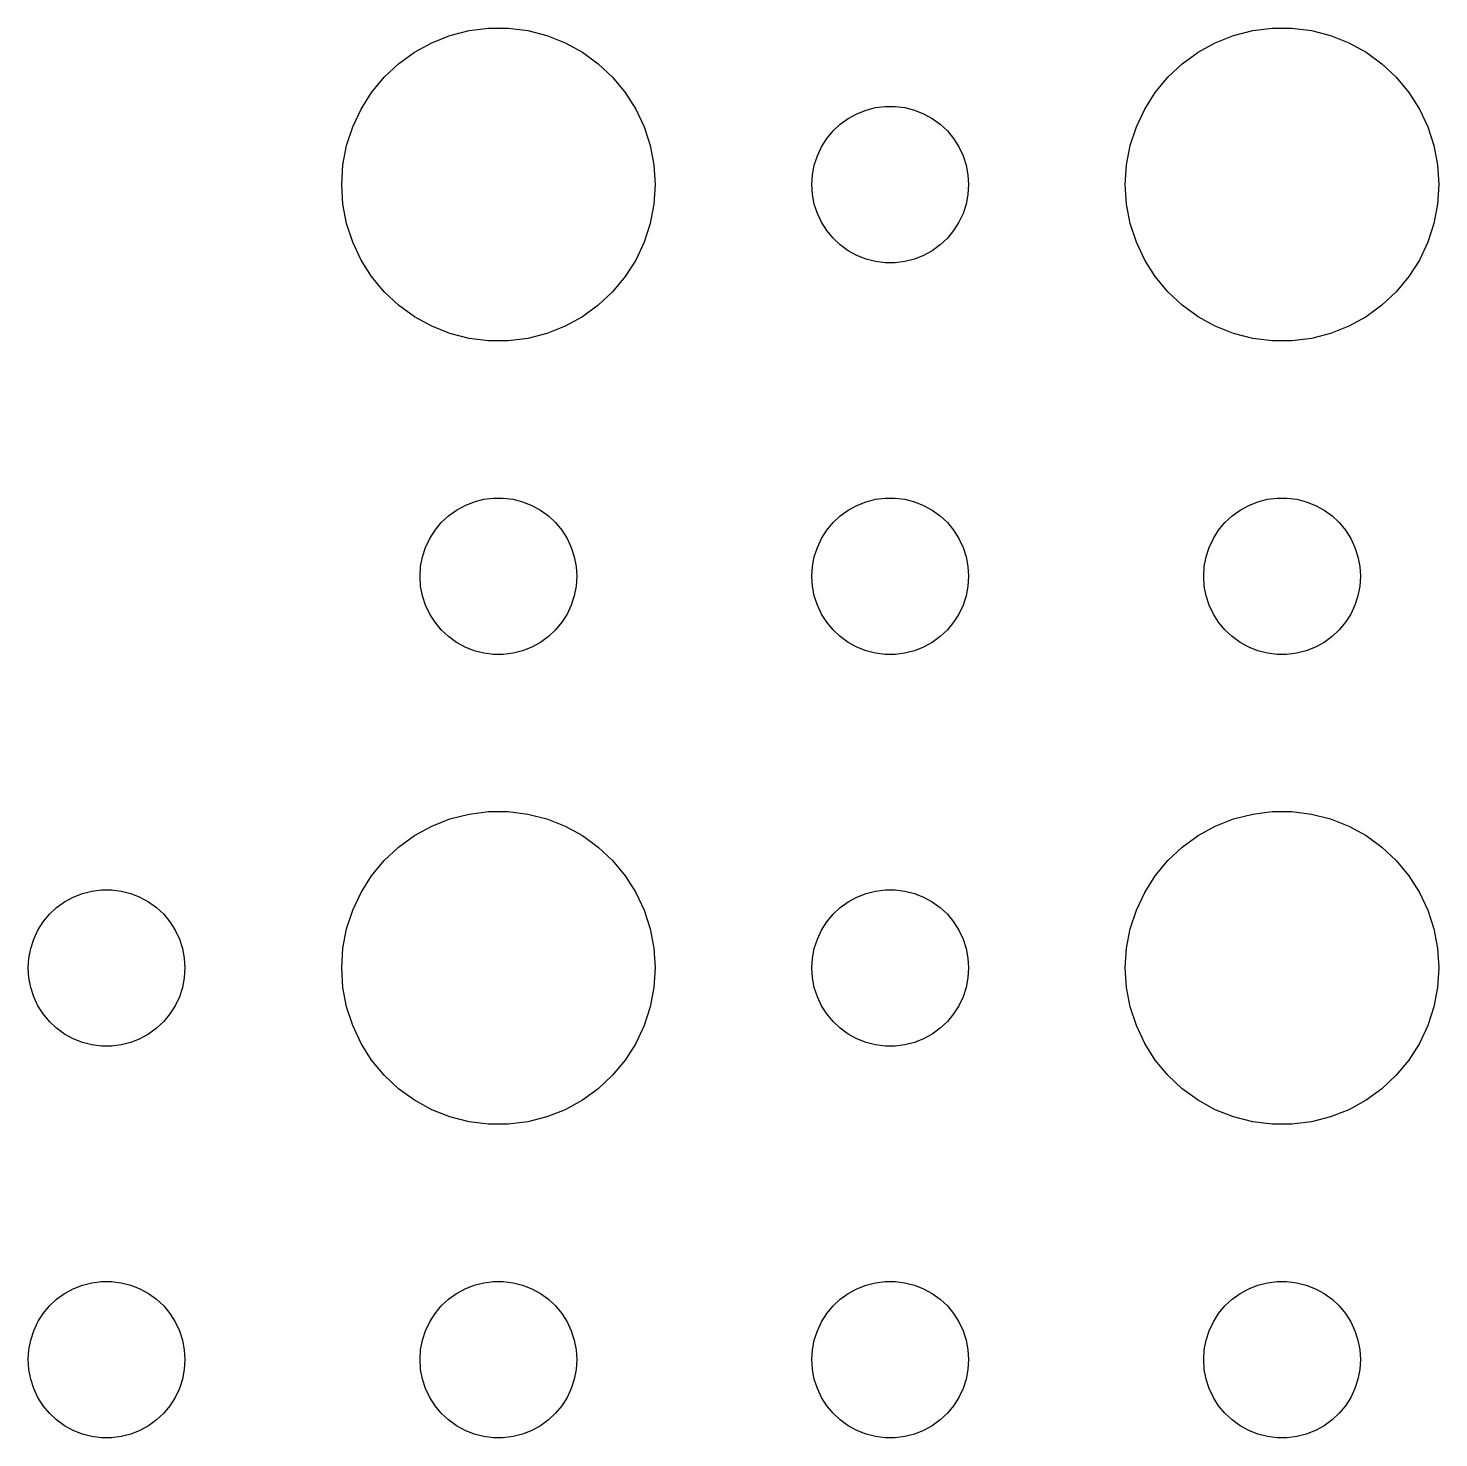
# Model space of a CAD drawing. Header units: metres. Extents: x -69 to 69, y 41 to 289.
# Drawn here: x 6 to 33, y 196 to 222.99 of the extents above; entities that cross this region are included whole.
import ezdxf

# ---------------------------------------------------------------- set-up
doc = ezdxf.new("R2010")
doc.units = ezdxf.units.M

msp = doc.modelspace()

# ---------------------------------------------------------------- linework, layer by layer
for p, q in [((13.7227, 222.714), (14.0729, 222.853)), ((14.0729, 222.853), (14.4379, 222.947)), ((14.4379, 222.947), (14.8116, 222.994)), ((14.8116, 222.994), (15.1884, 222.994)), ((15.1884, 222.994), (15.5621, 222.947)), ((15.5621, 222.947), (15.927, 222.853)), ((15.927, 222.853), (16.2773, 222.714)), ((28.7227, 222.714), (29.0729, 222.853)), ((29.0729, 222.853), (29.4379, 222.947)), ((29.4379, 222.947), (29.8116, 222.994)), ((29.8116, 222.994), (30.1884, 222.994)), ((30.1884, 222.994), (30.5621, 222.947)), ((30.5621, 222.947), (30.927, 222.853)), ((30.927, 222.853), (31.2773, 222.714)), ((13.0877, 222.312), (13.3925, 222.533)), ((13.3925, 222.533), (13.7227, 222.714)), ((16.2773, 222.714), (16.6075, 222.533)), ((16.6075, 222.533), (16.9123, 222.312)), ((28.0877, 222.312), (28.3925, 222.533)), ((28.3925, 222.533), (28.7227, 222.714)), ((31.2773, 222.714), (31.6075, 222.533)), ((31.6075, 222.533), (31.9123, 222.312)), ((12.8131, 222.054), (13.0877, 222.312)), ((16.9123, 222.312), (17.1869, 222.054)), ((27.8131, 222.054), (28.0877, 222.312)), ((31.9123, 222.312), (32.1869, 222.054)), ((12.5729, 221.763), (12.8131, 222.054)), ((17.1869, 222.054), (17.427, 221.763)), ((27.5729, 221.763), (27.8131, 222.054)), ((32.1869, 222.054), (32.427, 221.763)), ((12.3711, 221.445), (12.5729, 221.763)), ((17.427, 221.763), (17.6289, 221.445)), ((27.3711, 221.445), (27.5729, 221.763)), ((32.427, 221.763), (32.6289, 221.445)), ((12.2107, 221.104), (12.3711, 221.445)), ((17.6289, 221.445), (17.7893, 221.104)), ((21.8613, 221.357), (22.0365, 221.427)), ((22.0365, 221.427), (22.2189, 221.473)), ((22.2189, 221.473), (22.4058, 221.497)), ((22.4058, 221.497), (22.5942, 221.497)), ((22.5942, 221.497), (22.7811, 221.473)), ((22.7811, 221.473), (22.9635, 221.427)), ((22.9635, 221.427), (23.1387, 221.357)), ((27.2107, 221.104), (27.3711, 221.445)), ((32.6289, 221.445), (32.7893, 221.104)), ((21.4065, 221.027), (21.5439, 221.156)), ((21.5439, 221.156), (21.6963, 221.266)), ((21.6963, 221.266), (21.8613, 221.357)), ((23.1387, 221.357), (23.3037, 221.266)), ((23.3037, 221.266), (23.4561, 221.156)), ((23.4561, 221.156), (23.5934, 221.027)), ((12.0942, 220.746), (12.2107, 221.104)), ((17.7893, 221.104), (17.9057, 220.746)), ((21.1855, 220.723), (21.2865, 220.882)), ((21.2865, 220.882), (21.4065, 221.027)), ((23.5934, 221.027), (23.7135, 220.882)), ((23.7135, 220.882), (23.8145, 220.723)), ((27.0942, 220.746), (27.2107, 221.104)), ((32.7893, 221.104), (32.9057, 220.746)), ((12.0237, 220.376), (12.0942, 220.746)), ((17.9057, 220.746), (17.9763, 220.376)), ((21.1053, 220.552), (21.1855, 220.723)), ((23.8145, 220.723), (23.8947, 220.552)), ((27.0237, 220.376), (27.0942, 220.746)), ((32.9057, 220.746), (32.9763, 220.376)), ((12, 220), (12.0237, 220.376)), ((17.9763, 220.376), (18, 220)), ((21.0118, 220.188), (21.0471, 220.373)), ((21.0471, 220.373), (21.1053, 220.552)), ((23.8947, 220.552), (23.9529, 220.373)), ((23.9529, 220.373), (23.9882, 220.188)), ((27, 220), (27.0237, 220.376)), ((32.9763, 220.376), (33, 220)), ((21, 220), (21.0118, 220.188)), ((23.9882, 220.188), (24, 220)), ((12.0237, 219.624), (12, 220)), ((18, 220), (17.9763, 219.624)), ((21.0118, 219.812), (21, 220)), ((21.0471, 219.627), (21.0118, 219.812)), ((23.9882, 219.812), (23.9529, 219.627)), ((24, 220), (23.9882, 219.812)), ((27.0237, 219.624), (27, 220)), ((33, 220), (32.9763, 219.624)), ((12.0942, 219.254), (12.0237, 219.624)), ((17.9763, 219.624), (17.9057, 219.254)), ((21.1053, 219.448), (21.0471, 219.627)), ((23.9529, 219.627), (23.8947, 219.448)), ((27.0942, 219.254), (27.0237, 219.624)), ((32.9763, 219.624), (32.9057, 219.254)), ((12.2107, 218.896), (12.0942, 219.254)), ((17.9057, 219.254), (17.7893, 218.896)), ((21.1855, 219.277), (21.1053, 219.448)), ((21.2865, 219.118), (21.1855, 219.277)), ((23.8145, 219.277), (23.7135, 219.118)), ((23.8947, 219.448), (23.8145, 219.277)), ((27.2107, 218.896), (27.0942, 219.254)), ((32.9057, 219.254), (32.7893, 218.896)), ((21.4065, 218.973), (21.2865, 219.118)), ((21.5439, 218.844), (21.4065, 218.973)), ((23.5934, 218.973), (23.4561, 218.844)), ((23.7135, 219.118), (23.5934, 218.973)), ((12.3711, 218.555), (12.2107, 218.896)), ((17.7893, 218.896), (17.6289, 218.555)), ((21.6963, 218.734), (21.5439, 218.844)), ((21.8613, 218.643), (21.6963, 218.734)), ((23.3037, 218.734), (23.1387, 218.643)), ((23.4561, 218.844), (23.3037, 218.734)), ((27.3711, 218.555), (27.2107, 218.896)), ((32.7893, 218.896), (32.6289, 218.555)), ((12.5729, 218.237), (12.3711, 218.555)), ((17.6289, 218.555), (17.427, 218.237)), ((22.0365, 218.573), (21.8613, 218.643)), ((22.2189, 218.527), (22.0365, 218.573)), ((22.4058, 218.503), (22.2189, 218.527)), ((22.5942, 218.503), (22.4058, 218.503)), ((22.7811, 218.527), (22.5942, 218.503)), ((22.9635, 218.573), (22.7811, 218.527)), ((23.1387, 218.643), (22.9635, 218.573)), ((27.5729, 218.237), (27.3711, 218.555)), ((32.6289, 218.555), (32.427, 218.237)), ((12.8131, 217.946), (12.5729, 218.237)), ((17.427, 218.237), (17.1869, 217.946)), ((27.8131, 217.946), (27.5729, 218.237)), ((32.427, 218.237), (32.1869, 217.946)), ((13.0877, 217.688), (12.8131, 217.946)), ((17.1869, 217.946), (16.9123, 217.688)), ((28.0877, 217.688), (27.8131, 217.946)), ((32.1869, 217.946), (31.9123, 217.688)), ((13.3925, 217.467), (13.0877, 217.688)), ((16.9123, 217.688), (16.6075, 217.467)), ((28.3925, 217.467), (28.0877, 217.688)), ((31.9123, 217.688), (31.6075, 217.467)), ((13.7227, 217.286), (13.3925, 217.467)), ((16.6075, 217.467), (16.2773, 217.286)), ((28.7227, 217.286), (28.3925, 217.467)), ((31.6075, 217.467), (31.2773, 217.286)), ((14.0729, 217.147), (13.7227, 217.286)), ((14.4379, 217.053), (14.0729, 217.147)), ((15.927, 217.147), (15.5621, 217.053)), ((16.2773, 217.286), (15.927, 217.147)), ((29.0729, 217.147), (28.7227, 217.286)), ((29.4379, 217.053), (29.0729, 217.147)), ((30.927, 217.147), (30.5621, 217.053)), ((31.2773, 217.286), (30.927, 217.147)), ((14.8116, 217.006), (14.4379, 217.053)), ((15.1884, 217.006), (14.8116, 217.006)), ((15.5621, 217.053), (15.1884, 217.006)), ((29.8116, 217.006), (29.4379, 217.053)), ((30.1884, 217.006), (29.8116, 217.006)), ((30.5621, 217.053), (30.1884, 217.006)), ((14.1963, 213.766), (14.3613, 213.857)), ((14.3613, 213.857), (14.5365, 213.927)), ((14.5365, 213.927), (14.7189, 213.973)), ((14.7189, 213.973), (14.9058, 213.997)), ((14.9058, 213.997), (15.0942, 213.997)), ((15.0942, 213.997), (15.2811, 213.973)), ((15.2811, 213.973), (15.4635, 213.927)), ((15.4635, 213.927), (15.6387, 213.857)), ((15.6387, 213.857), (15.8037, 213.766)), ((21.6963, 213.766), (21.8613, 213.857)), ((21.8613, 213.857), (22.0365, 213.927)), ((22.0365, 213.927), (22.2189, 213.973)), ((22.2189, 213.973), (22.4058, 213.997)), ((22.4058, 213.997), (22.5942, 213.997)), ((22.5942, 213.997), (22.7811, 213.973)), ((22.7811, 213.973), (22.9635, 213.927)), ((22.9635, 213.927), (23.1387, 213.857)), ((23.1387, 213.857), (23.3037, 213.766)), ((29.1963, 213.766), (29.3613, 213.857)), ((29.3613, 213.857), (29.5365, 213.927)), ((29.5365, 213.927), (29.7189, 213.973)), ((29.7189, 213.973), (29.9058, 213.997)), ((29.9058, 213.997), (30.0942, 213.997)), ((30.0942, 213.997), (30.2811, 213.973)), ((30.2811, 213.973), (30.4635, 213.927)), ((30.4635, 213.927), (30.6387, 213.857)), ((30.6387, 213.857), (30.8037, 213.766)), ((13.9065, 213.527), (14.0439, 213.656)), ((14.0439, 213.656), (14.1963, 213.766)), ((15.8037, 213.766), (15.9561, 213.656)), ((15.9561, 213.656), (16.0934, 213.527)), ((21.4065, 213.527), (21.5439, 213.656)), ((21.5439, 213.656), (21.6963, 213.766)), ((23.3037, 213.766), (23.4561, 213.656)), ((23.4561, 213.656), (23.5934, 213.527)), ((28.9065, 213.527), (29.0439, 213.656)), ((29.0439, 213.656), (29.1963, 213.766)), ((30.8037, 213.766), (30.9561, 213.656)), ((30.9561, 213.656), (31.0934, 213.527)), ((13.6855, 213.223), (13.7865, 213.382)), ((13.7865, 213.382), (13.9065, 213.527)), ((16.0934, 213.527), (16.2135, 213.382)), ((16.2135, 213.382), (16.3145, 213.223)), ((21.1855, 213.223), (21.2865, 213.382)), ((21.2865, 213.382), (21.4065, 213.527)), ((23.5934, 213.527), (23.7135, 213.382)), ((23.7135, 213.382), (23.8145, 213.223)), ((28.6855, 213.223), (28.7865, 213.382)), ((28.7865, 213.382), (28.9065, 213.527)), ((31.0934, 213.527), (31.2135, 213.382)), ((31.2135, 213.382), (31.3145, 213.223)), ((13.5471, 212.873), (13.6053, 213.052)), ((13.6053, 213.052), (13.6855, 213.223)), ((16.3145, 213.223), (16.3947, 213.052)), ((16.3947, 213.052), (16.4529, 212.873)), ((21.0471, 212.873), (21.1053, 213.052)), ((21.1053, 213.052), (21.1855, 213.223)), ((23.8145, 213.223), (23.8947, 213.052)), ((23.8947, 213.052), (23.9529, 212.873)), ((28.5471, 212.873), (28.6053, 213.052)), ((28.6053, 213.052), (28.6855, 213.223)), ((31.3145, 213.223), (31.3947, 213.052)), ((31.3947, 213.052), (31.4529, 212.873)), ((13.5118, 212.688), (13.5471, 212.873)), ((16.4529, 212.873), (16.4882, 212.688)), ((21.0118, 212.688), (21.0471, 212.873)), ((23.9529, 212.873), (23.9882, 212.688)), ((28.5118, 212.688), (28.5471, 212.873)), ((31.4529, 212.873), (31.4882, 212.688)), ((13.5, 212.5), (13.5118, 212.688)), ((13.5118, 212.312), (13.5, 212.5)), ((16.4882, 212.688), (16.5, 212.5)), ((16.5, 212.5), (16.4882, 212.312)), ((21, 212.5), (21.0118, 212.688)), ((21.0118, 212.312), (21, 212.5)), ((23.9882, 212.688), (24, 212.5)), ((24, 212.5), (23.9882, 212.312)), ((28.5, 212.5), (28.5118, 212.688)), ((28.5118, 212.312), (28.5, 212.5)), ((31.4882, 212.688), (31.5, 212.5)), ((31.5, 212.5), (31.4882, 212.312)), ((13.5471, 212.127), (13.5118, 212.312)), ((16.4882, 212.312), (16.4529, 212.127)), ((21.0471, 212.127), (21.0118, 212.312)), ((23.9882, 212.312), (23.9529, 212.127)), ((28.5471, 212.127), (28.5118, 212.312)), ((31.4882, 212.312), (31.4529, 212.127)), ((13.6053, 211.948), (13.5471, 212.127)), ((16.4529, 212.127), (16.3947, 211.948)), ((21.1053, 211.948), (21.0471, 212.127)), ((23.9529, 212.127), (23.8947, 211.948)), ((28.6053, 211.948), (28.5471, 212.127)), ((31.4529, 212.127), (31.3947, 211.948)), ((13.6855, 211.777), (13.6053, 211.948)), ((13.7865, 211.618), (13.6855, 211.777)), ((16.3145, 211.777), (16.2135, 211.618)), ((16.3947, 211.948), (16.3145, 211.777)), ((21.1855, 211.777), (21.1053, 211.948)), ((21.2865, 211.618), (21.1855, 211.777)), ((23.8145, 211.777), (23.7135, 211.618)), ((23.8947, 211.948), (23.8145, 211.777)), ((28.6855, 211.777), (28.6053, 211.948)), ((28.7865, 211.618), (28.6855, 211.777)), ((31.3145, 211.777), (31.2135, 211.618)), ((31.3947, 211.948), (31.3145, 211.777)), ((13.9065, 211.473), (13.7865, 211.618)), ((14.0439, 211.344), (13.9065, 211.473)), ((16.0934, 211.473), (15.9561, 211.344)), ((16.2135, 211.618), (16.0934, 211.473)), ((21.4065, 211.473), (21.2865, 211.618)), ((21.5439, 211.344), (21.4065, 211.473)), ((23.5934, 211.473), (23.4561, 211.344)), ((23.7135, 211.618), (23.5934, 211.473)), ((28.9065, 211.473), (28.7865, 211.618)), ((29.0439, 211.344), (28.9065, 211.473)), ((31.0934, 211.473), (30.9561, 211.344)), ((31.2135, 211.618), (31.0934, 211.473)), ((14.1963, 211.234), (14.0439, 211.344)), ((14.3613, 211.143), (14.1963, 211.234)), ((14.5365, 211.073), (14.3613, 211.143)), ((15.6387, 211.143), (15.4635, 211.073)), ((15.8037, 211.234), (15.6387, 211.143)), ((15.9561, 211.344), (15.8037, 211.234)), ((21.6963, 211.234), (21.5439, 211.344)), ((21.8613, 211.143), (21.6963, 211.234)), ((22.0365, 211.073), (21.8613, 211.143)), ((23.1387, 211.143), (22.9635, 211.073)), ((23.3037, 211.234), (23.1387, 211.143)), ((23.4561, 211.344), (23.3037, 211.234)), ((29.1963, 211.234), (29.0439, 211.344)), ((29.3613, 211.143), (29.1963, 211.234)), ((29.5365, 211.073), (29.3613, 211.143)), ((30.6387, 211.143), (30.4635, 211.073)), ((30.8037, 211.234), (30.6387, 211.143)), ((30.9561, 211.344), (30.8037, 211.234)), ((14.7189, 211.027), (14.5365, 211.073)), ((14.9058, 211.003), (14.7189, 211.027)), ((15.0942, 211.003), (14.9058, 211.003)), ((15.2811, 211.027), (15.0942, 211.003)), ((15.4635, 211.073), (15.2811, 211.027)), ((22.2189, 211.027), (22.0365, 211.073)), ((22.4058, 211.003), (22.2189, 211.027)), ((22.5942, 211.003), (22.4058, 211.003)), ((22.7811, 211.027), (22.5942, 211.003)), ((22.9635, 211.073), (22.7811, 211.027)), ((29.7189, 211.027), (29.5365, 211.073)), ((29.9058, 211.003), (29.7189, 211.027)), ((30.0942, 211.003), (29.9058, 211.003)), ((30.2811, 211.027), (30.0942, 211.003)), ((30.4635, 211.073), (30.2811, 211.027)), ((14.0729, 207.853), (14.4379, 207.947)), ((14.4379, 207.947), (14.8116, 207.994)), ((14.8116, 207.994), (15.1884, 207.994)), ((15.1884, 207.994), (15.5621, 207.947)), ((15.5621, 207.947), (15.927, 207.853)), ((29.0729, 207.853), (29.4379, 207.947)), ((29.4379, 207.947), (29.8116, 207.994)), ((29.8116, 207.994), (30.1884, 207.994)), ((30.1884, 207.994), (30.5621, 207.947)), ((30.5621, 207.947), (30.927, 207.853)), ((13.3925, 207.533), (13.7227, 207.714)), ((13.7227, 207.714), (14.0729, 207.853)), ((15.927, 207.853), (16.2773, 207.714)), ((16.2773, 207.714), (16.6075, 207.533)), ((28.3925, 207.533), (28.7227, 207.714)), ((28.7227, 207.714), (29.0729, 207.853)), ((30.927, 207.853), (31.2773, 207.714)), ((31.2773, 207.714), (31.6075, 207.533)), ((13.0877, 207.312), (13.3925, 207.533)), ((16.6075, 207.533), (16.9123, 207.312)), ((28.0877, 207.312), (28.3925, 207.533)), ((31.6075, 207.533), (31.9123, 207.312)), ((12.8131, 207.054), (13.0877, 207.312)), ((16.9123, 207.312), (17.1869, 207.054)), ((27.8131, 207.054), (28.0877, 207.312)), ((31.9123, 207.312), (32.1869, 207.054)), ((12.5729, 206.763), (12.8131, 207.054)), ((17.1869, 207.054), (17.427, 206.763)), ((27.5729, 206.763), (27.8131, 207.054)), ((32.1869, 207.054), (32.427, 206.763)), ((12.3711, 206.445), (12.5729, 206.763)), ((17.427, 206.763), (17.6289, 206.445)), ((27.3711, 206.445), (27.5729, 206.763)), ((32.427, 206.763), (32.6289, 206.445)), ((6.69626, 206.266), (6.86133, 206.357)), ((6.86133, 206.357), (7.03647, 206.427)), ((7.03647, 206.427), (7.21892, 206.473)), ((7.21892, 206.473), (7.40581, 206.497)), ((7.40581, 206.497), (7.59418, 206.497)), ((7.59418, 206.497), (7.78107, 206.473)), ((7.78107, 206.473), (7.96352, 206.427)), ((7.96352, 206.427), (8.13866, 206.357)), ((8.13866, 206.357), (8.30373, 206.266)), ((12.2107, 206.104), (12.3711, 206.445)), ((17.6289, 206.445), (17.7893, 206.104)), ((21.6963, 206.266), (21.8613, 206.357)), ((21.8613, 206.357), (22.0365, 206.427)), ((22.0365, 206.427), (22.2189, 206.473)), ((22.2189, 206.473), (22.4058, 206.497)), ((22.4058, 206.497), (22.5942, 206.497)), ((22.5942, 206.497), (22.7811, 206.473)), ((22.7811, 206.473), (22.9635, 206.427)), ((22.9635, 206.427), (23.1387, 206.357)), ((23.1387, 206.357), (23.3037, 206.266)), ((27.2107, 206.104), (27.3711, 206.445)), ((32.6289, 206.445), (32.7893, 206.104)), ((6.28647, 205.882), (6.40654, 206.027)), ((6.40654, 206.027), (6.54385, 206.156)), ((6.54385, 206.156), (6.69626, 206.266)), ((8.30373, 206.266), (8.45613, 206.156)), ((8.45613, 206.156), (8.59344, 206.027)), ((8.59344, 206.027), (8.71352, 205.882)), ((12.0942, 205.746), (12.2107, 206.104)), ((17.7893, 206.104), (17.9057, 205.746)), ((21.2865, 205.882), (21.4065, 206.027)), ((21.4065, 206.027), (21.5439, 206.156)), ((21.5439, 206.156), (21.6963, 206.266)), ((23.3037, 206.266), (23.4561, 206.156)), ((23.4561, 206.156), (23.5934, 206.027)), ((23.5934, 206.027), (23.7135, 205.882)), ((27.0942, 205.746), (27.2107, 206.104)), ((32.7893, 206.104), (32.9057, 205.746)), ((6.18553, 205.723), (6.28647, 205.882)), ((8.71352, 205.882), (8.81445, 205.723)), ((12.0237, 205.376), (12.0942, 205.746)), ((17.9057, 205.746), (17.9763, 205.376)), ((21.1855, 205.723), (21.2865, 205.882)), ((23.7135, 205.882), (23.8145, 205.723)), ((27.0237, 205.376), (27.0942, 205.746)), ((32.9057, 205.746), (32.9763, 205.376)), ((6.04712, 205.373), (6.10533, 205.552)), ((6.10533, 205.552), (6.18553, 205.723)), ((8.81445, 205.723), (8.89465, 205.552)), ((8.89465, 205.552), (8.95287, 205.373)), ((21.0471, 205.373), (21.1053, 205.552)), ((21.1053, 205.552), (21.1855, 205.723)), ((23.8145, 205.723), (23.8947, 205.552)), ((23.8947, 205.552), (23.9529, 205.373)), ((6.01183, 205.188), (6.04712, 205.373)), ((8.95287, 205.373), (8.98816, 205.188)), ((12, 205), (12.0237, 205.376)), ((17.9763, 205.376), (18, 205)), ((21.0118, 205.188), (21.0471, 205.373)), ((23.9529, 205.373), (23.9882, 205.188)), ((27, 205), (27.0237, 205.376)), ((32.9763, 205.376), (33, 205)), ((6, 205), (6.01183, 205.188)), ((6.01183, 204.812), (6, 205)), ((8.98816, 205.188), (9, 205)), ((9, 205), (8.98816, 204.812)), ((12.0237, 204.624), (12, 205)), ((18, 205), (17.9763, 204.624)), ((21, 205), (21.0118, 205.188)), ((21.0118, 204.812), (21, 205)), ((23.9882, 205.188), (24, 205)), ((24, 205), (23.9882, 204.812)), ((27.0237, 204.624), (27, 205)), ((33, 205), (32.9763, 204.624)), ((6.04712, 204.627), (6.01183, 204.812)), ((8.98816, 204.812), (8.95287, 204.627)), ((21.0471, 204.627), (21.0118, 204.812)), ((23.9882, 204.812), (23.9529, 204.627)), ((6.10533, 204.448), (6.04712, 204.627)), ((6.18553, 204.277), (6.10533, 204.448)), ((8.89465, 204.448), (8.81445, 204.277)), ((8.95287, 204.627), (8.89465, 204.448)), ((12.0942, 204.254), (12.0237, 204.624)), ((17.9763, 204.624), (17.9057, 204.254)), ((21.1053, 204.448), (21.0471, 204.627)), ((21.1855, 204.277), (21.1053, 204.448)), ((23.8947, 204.448), (23.8145, 204.277)), ((23.9529, 204.627), (23.8947, 204.448)), ((27.0942, 204.254), (27.0237, 204.624)), ((32.9763, 204.624), (32.9057, 204.254)), ((6.28647, 204.118), (6.18553, 204.277)), ((8.81445, 204.277), (8.71352, 204.118)), ((12.2107, 203.896), (12.0942, 204.254)), ((17.9057, 204.254), (17.7893, 203.896)), ((21.2865, 204.118), (21.1855, 204.277)), ((23.8145, 204.277), (23.7135, 204.118)), ((27.2107, 203.896), (27.0942, 204.254)), ((32.9057, 204.254), (32.7893, 203.896)), ((6.40654, 203.973), (6.28647, 204.118)), ((6.54385, 203.844), (6.40654, 203.973)), ((8.59344, 203.973), (8.45613, 203.844)), ((8.71352, 204.118), (8.59344, 203.973)), ((12.3711, 203.555), (12.2107, 203.896)), ((17.7893, 203.896), (17.6289, 203.555)), ((21.4065, 203.973), (21.2865, 204.118)), ((21.5439, 203.844), (21.4065, 203.973)), ((23.5934, 203.973), (23.4561, 203.844)), ((23.7135, 204.118), (23.5934, 203.973)), ((27.3711, 203.555), (27.2107, 203.896)), ((32.7893, 203.896), (32.6289, 203.555)), ((6.69626, 203.734), (6.54385, 203.844)), ((6.86133, 203.643), (6.69626, 203.734)), ((7.03647, 203.573), (6.86133, 203.643)), ((8.13866, 203.643), (7.96352, 203.573)), ((8.30373, 203.734), (8.13866, 203.643)), ((8.45613, 203.844), (8.30373, 203.734)), ((21.6963, 203.734), (21.5439, 203.844)), ((21.8613, 203.643), (21.6963, 203.734)), ((22.0365, 203.573), (21.8613, 203.643)), ((23.1387, 203.643), (22.9635, 203.573)), ((23.3037, 203.734), (23.1387, 203.643)), ((23.4561, 203.844), (23.3037, 203.734)), ((7.21892, 203.527), (7.03647, 203.573)), ((7.40581, 203.503), (7.21892, 203.527)), ((7.59418, 203.503), (7.40581, 203.503)), ((7.78107, 203.527), (7.59418, 203.503)), ((7.96352, 203.573), (7.78107, 203.527)), ((12.5729, 203.237), (12.3711, 203.555)), ((17.6289, 203.555), (17.427, 203.237)), ((22.2189, 203.527), (22.0365, 203.573)), ((22.4058, 203.503), (22.2189, 203.527)), ((22.5942, 203.503), (22.4058, 203.503)), ((22.7811, 203.527), (22.5942, 203.503)), ((22.9635, 203.573), (22.7811, 203.527)), ((27.5729, 203.237), (27.3711, 203.555)), ((32.6289, 203.555), (32.427, 203.237)), ((12.8131, 202.946), (12.5729, 203.237)), ((17.427, 203.237), (17.1869, 202.946)), ((27.8131, 202.946), (27.5729, 203.237)), ((32.427, 203.237), (32.1869, 202.946)), ((13.0877, 202.688), (12.8131, 202.946)), ((17.1869, 202.946), (16.9123, 202.688)), ((28.0877, 202.688), (27.8131, 202.946)), ((32.1869, 202.946), (31.9123, 202.688)), ((13.3925, 202.467), (13.0877, 202.688)), ((16.9123, 202.688), (16.6075, 202.467)), ((28.3925, 202.467), (28.0877, 202.688)), ((31.9123, 202.688), (31.6075, 202.467)), ((13.7227, 202.286), (13.3925, 202.467)), ((14.0729, 202.147), (13.7227, 202.286)), ((16.2773, 202.286), (15.927, 202.147)), ((16.6075, 202.467), (16.2773, 202.286)), ((28.7227, 202.286), (28.3925, 202.467)), ((29.0729, 202.147), (28.7227, 202.286)), ((31.2773, 202.286), (30.927, 202.147)), ((31.6075, 202.467), (31.2773, 202.286)), ((14.4379, 202.053), (14.0729, 202.147)), ((14.8116, 202.006), (14.4379, 202.053)), ((15.1884, 202.006), (14.8116, 202.006)), ((15.5621, 202.053), (15.1884, 202.006)), ((15.927, 202.147), (15.5621, 202.053)), ((29.4379, 202.053), (29.0729, 202.147)), ((29.8116, 202.006), (29.4379, 202.053)), ((30.1884, 202.006), (29.8116, 202.006)), ((30.5621, 202.053), (30.1884, 202.006)), ((30.927, 202.147), (30.5621, 202.053)), ((7.21892, 198.973), (7.40581, 198.997)), ((7.40581, 198.997), (7.59418, 198.997)), ((7.59418, 198.997), (7.78107, 198.973)), ((14.7189, 198.973), (14.9058, 198.997)), ((14.9058, 198.997), (15.0942, 198.997)), ((15.0942, 198.997), (15.2811, 198.973)), ((22.2189, 198.973), (22.4058, 198.997)), ((22.4058, 198.997), (22.5942, 198.997)), ((22.5942, 198.997), (22.7811, 198.973)), ((29.7189, 198.973), (29.9058, 198.997)), ((29.9058, 198.997), (30.0942, 198.997)), ((30.0942, 198.997), (30.2811, 198.973)), ((6.54385, 198.656), (6.69626, 198.766)), ((6.69626, 198.766), (6.86133, 198.857)), ((6.86133, 198.857), (7.03647, 198.927)), ((7.03647, 198.927), (7.21892, 198.973)), ((7.78107, 198.973), (7.96352, 198.927)), ((7.96352, 198.927), (8.13866, 198.857)), ((8.13866, 198.857), (8.30373, 198.766)), ((8.30373, 198.766), (8.45613, 198.656)), ((14.0439, 198.656), (14.1963, 198.766)), ((14.1963, 198.766), (14.3613, 198.857)), ((14.3613, 198.857), (14.5365, 198.927)), ((14.5365, 198.927), (14.7189, 198.973)), ((15.2811, 198.973), (15.4635, 198.927)), ((15.4635, 198.927), (15.6387, 198.857)), ((15.6387, 198.857), (15.8037, 198.766)), ((15.8037, 198.766), (15.9561, 198.656)), ((21.5439, 198.656), (21.6963, 198.766)), ((21.6963, 198.766), (21.8613, 198.857)), ((21.8613, 198.857), (22.0365, 198.927)), ((22.0365, 198.927), (22.2189, 198.973)), ((22.7811, 198.973), (22.9635, 198.927)), ((22.9635, 198.927), (23.1387, 198.857)), ((23.1387, 198.857), (23.3037, 198.766)), ((23.3037, 198.766), (23.4561, 198.656)), ((29.0439, 198.656), (29.1963, 198.766)), ((29.1963, 198.766), (29.3613, 198.857)), ((29.3613, 198.857), (29.5365, 198.927)), ((29.5365, 198.927), (29.7189, 198.973)), ((30.2811, 198.973), (30.4635, 198.927)), ((30.4635, 198.927), (30.6387, 198.857)), ((30.6387, 198.857), (30.8037, 198.766)), ((30.8037, 198.766), (30.9561, 198.656)), ((6.28647, 198.382), (6.40654, 198.527)), ((6.40654, 198.527), (6.54385, 198.656)), ((8.45613, 198.656), (8.59344, 198.527)), ((8.59344, 198.527), (8.71352, 198.382)), ((13.7865, 198.382), (13.9065, 198.527)), ((13.9065, 198.527), (14.0439, 198.656)), ((15.9561, 198.656), (16.0934, 198.527)), ((16.0934, 198.527), (16.2135, 198.382)), ((21.2865, 198.382), (21.4065, 198.527)), ((21.4065, 198.527), (21.5439, 198.656)), ((23.4561, 198.656), (23.5934, 198.527)), ((23.5934, 198.527), (23.7135, 198.382)), ((28.7865, 198.382), (28.9065, 198.527)), ((28.9065, 198.527), (29.0439, 198.656)), ((30.9561, 198.656), (31.0934, 198.527)), ((31.0934, 198.527), (31.2135, 198.382)), ((6.10533, 198.052), (6.18553, 198.223)), ((6.18553, 198.223), (6.28647, 198.382)), ((8.71352, 198.382), (8.81445, 198.223)), ((8.81445, 198.223), (8.89465, 198.052)), ((13.6053, 198.052), (13.6855, 198.223)), ((13.6855, 198.223), (13.7865, 198.382)), ((16.2135, 198.382), (16.3145, 198.223)), ((16.3145, 198.223), (16.3947, 198.052)), ((21.1053, 198.052), (21.1855, 198.223)), ((21.1855, 198.223), (21.2865, 198.382)), ((23.7135, 198.382), (23.8145, 198.223)), ((23.8145, 198.223), (23.8947, 198.052)), ((28.6053, 198.052), (28.6855, 198.223)), ((28.6855, 198.223), (28.7865, 198.382)), ((31.2135, 198.382), (31.3145, 198.223)), ((31.3145, 198.223), (31.3947, 198.052)), ((6.04712, 197.873), (6.10533, 198.052)), ((8.89465, 198.052), (8.95287, 197.873)), ((13.5471, 197.873), (13.6053, 198.052)), ((16.3947, 198.052), (16.4529, 197.873)), ((21.0471, 197.873), (21.1053, 198.052)), ((23.8947, 198.052), (23.9529, 197.873)), ((28.5471, 197.873), (28.6053, 198.052)), ((31.3947, 198.052), (31.4529, 197.873)), ((6, 197.5), (6.01183, 197.688)), ((6.01183, 197.688), (6.04712, 197.873)), ((8.95287, 197.873), (8.98816, 197.688)), ((8.98816, 197.688), (9, 197.5)), ((13.5, 197.5), (13.5118, 197.688)), ((13.5118, 197.688), (13.5471, 197.873)), ((16.4529, 197.873), (16.4882, 197.688)), ((16.4882, 197.688), (16.5, 197.5)), ((21, 197.5), (21.0118, 197.688)), ((21.0118, 197.688), (21.0471, 197.873)), ((23.9529, 197.873), (23.9882, 197.688)), ((23.9882, 197.688), (24, 197.5)), ((28.5, 197.5), (28.5118, 197.688)), ((28.5118, 197.688), (28.5471, 197.873)), ((31.4529, 197.873), (31.4882, 197.688)), ((31.4882, 197.688), (31.5, 197.5)), ((6.01183, 197.312), (6, 197.5)), ((9, 197.5), (8.98816, 197.312)), ((13.5118, 197.312), (13.5, 197.5)), ((16.5, 197.5), (16.4882, 197.312)), ((21.0118, 197.312), (21, 197.5)), ((24, 197.5), (23.9882, 197.312)), ((28.5118, 197.312), (28.5, 197.5)), ((31.5, 197.5), (31.4882, 197.312)), ((6.04712, 197.127), (6.01183, 197.312)), ((6.10533, 196.948), (6.04712, 197.127)), ((8.95287, 197.127), (8.89465, 196.948)), ((8.98816, 197.312), (8.95287, 197.127)), ((13.5471, 197.127), (13.5118, 197.312)), ((13.6053, 196.948), (13.5471, 197.127)), ((16.4529, 197.127), (16.3947, 196.948)), ((16.4882, 197.312), (16.4529, 197.127)), ((21.0471, 197.127), (21.0118, 197.312)), ((21.1053, 196.948), (21.0471, 197.127)), ((23.9529, 197.127), (23.8947, 196.948)), ((23.9882, 197.312), (23.9529, 197.127)), ((28.5471, 197.127), (28.5118, 197.312)), ((28.6053, 196.948), (28.5471, 197.127)), ((31.4529, 197.127), (31.3947, 196.948)), ((31.4882, 197.312), (31.4529, 197.127)), ((6.18553, 196.777), (6.10533, 196.948)), ((8.89465, 196.948), (8.81445, 196.777)), ((13.6855, 196.777), (13.6053, 196.948)), ((16.3947, 196.948), (16.3145, 196.777)), ((21.1855, 196.777), (21.1053, 196.948)), ((23.8947, 196.948), (23.8145, 196.777)), ((28.6855, 196.777), (28.6053, 196.948)), ((31.3947, 196.948), (31.3145, 196.777)), ((6.28647, 196.618), (6.18553, 196.777)), ((6.40654, 196.473), (6.28647, 196.618)), ((8.71352, 196.618), (8.59344, 196.473)), ((8.81445, 196.777), (8.71352, 196.618)), ((13.7865, 196.618), (13.6855, 196.777)), ((13.9065, 196.473), (13.7865, 196.618)), ((16.2135, 196.618), (16.0934, 196.473)), ((16.3145, 196.777), (16.2135, 196.618)), ((21.2865, 196.618), (21.1855, 196.777)), ((21.4065, 196.473), (21.2865, 196.618)), ((23.7135, 196.618), (23.5934, 196.473)), ((23.8145, 196.777), (23.7135, 196.618)), ((28.7865, 196.618), (28.6855, 196.777)), ((28.9065, 196.473), (28.7865, 196.618)), ((31.2135, 196.618), (31.0934, 196.473)), ((31.3145, 196.777), (31.2135, 196.618)), ((6.54385, 196.344), (6.40654, 196.473)), ((6.69626, 196.234), (6.54385, 196.344)), ((8.45613, 196.344), (8.30373, 196.234)), ((8.59344, 196.473), (8.45613, 196.344)), ((14.0439, 196.344), (13.9065, 196.473)), ((14.1963, 196.234), (14.0439, 196.344)), ((15.9561, 196.344), (15.8037, 196.234)), ((16.0934, 196.473), (15.9561, 196.344)), ((21.5439, 196.344), (21.4065, 196.473)), ((21.6963, 196.234), (21.5439, 196.344)), ((23.4561, 196.344), (23.3037, 196.234)), ((23.5934, 196.473), (23.4561, 196.344)), ((29.0439, 196.344), (28.9065, 196.473)), ((29.1963, 196.234), (29.0439, 196.344)), ((30.9561, 196.344), (30.8037, 196.234)), ((31.0934, 196.473), (30.9561, 196.344)), ((6.86133, 196.143), (6.69626, 196.234)), ((7.03647, 196.073), (6.86133, 196.143)), ((7.21892, 196.027), (7.03647, 196.073)), ((7.40581, 196.003), (7.21892, 196.027)), ((7.78107, 196.027), (7.59418, 196.003)), ((7.96352, 196.073), (7.78107, 196.027)), ((8.13866, 196.143), (7.96352, 196.073)), ((8.30373, 196.234), (8.13866, 196.143)), ((14.3613, 196.143), (14.1963, 196.234)), ((14.5365, 196.073), (14.3613, 196.143)), ((14.7189, 196.027), (14.5365, 196.073)), ((14.9058, 196.003), (14.7189, 196.027)), ((15.2811, 196.027), (15.0942, 196.003)), ((15.4635, 196.073), (15.2811, 196.027)), ((15.6387, 196.143), (15.4635, 196.073)), ((15.8037, 196.234), (15.6387, 196.143)), ((21.8613, 196.143), (21.6963, 196.234)), ((22.0365, 196.073), (21.8613, 196.143)), ((22.2189, 196.027), (22.0365, 196.073)), ((22.4058, 196.003), (22.2189, 196.027)), ((22.7811, 196.027), (22.5942, 196.003)), ((22.9635, 196.073), (22.7811, 196.027)), ((23.1387, 196.143), (22.9635, 196.073)), ((23.3037, 196.234), (23.1387, 196.143)), ((29.3613, 196.143), (29.1963, 196.234)), ((29.5365, 196.073), (29.3613, 196.143)), ((29.7189, 196.027), (29.5365, 196.073)), ((29.9058, 196.003), (29.7189, 196.027)), ((30.2811, 196.027), (30.0942, 196.003)), ((30.4635, 196.073), (30.2811, 196.027)), ((30.6387, 196.143), (30.4635, 196.073)), ((30.8037, 196.234), (30.6387, 196.143)), ((7.59418, 196.003), (7.40581, 196.003)), ((15.0942, 196.003), (14.9058, 196.003)), ((22.5942, 196.003), (22.4058, 196.003)), ((30.0942, 196.003), (29.9058, 196.003))]:
    msp.add_line(p, q)

doc.saveas('drawing.dxf')
